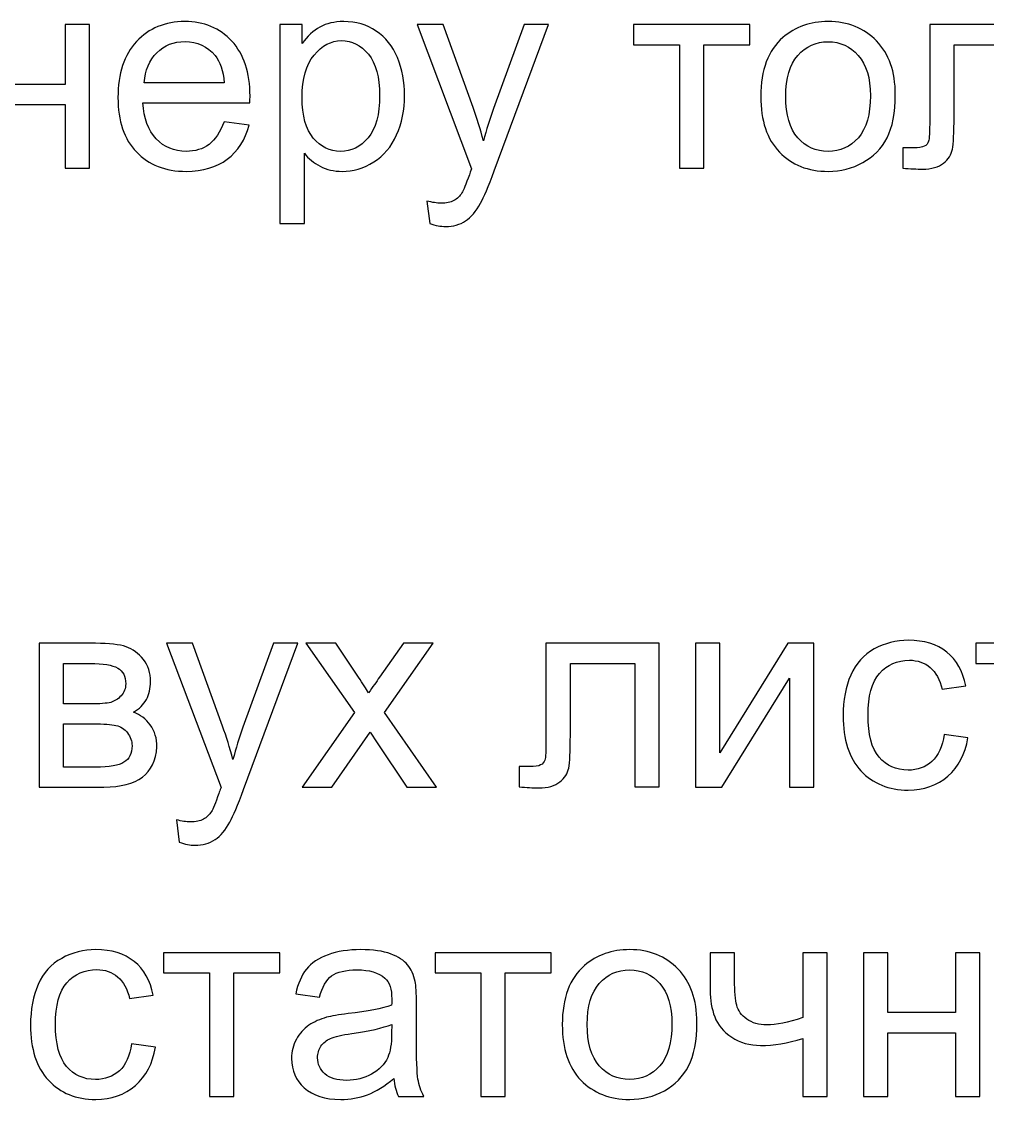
# Model space of a CAD drawing. Header units: centimetres. Extents: x 259 to 610, y 357 to 1252.
# Drawn here: x 334.34 to 346.65, y 1017.45 to 1031.18 of the extents above; entities that cross this region are included whole.
import ezdxf

# ---------------------------------------------------------------- set-up
doc = ezdxf.new("R2010")
doc.units = ezdxf.units.CM
doc.header["$MEASUREMENT"] = 0
doc.layers.add('layer 1', color=7, linetype='Continuous')

msp = doc.modelspace()

# ---------------------------------------------------------------- linework, layer by layer
at = {"layer": 'layer 1', "color": 250}
for points, knots in [([(333.7225, 1031.14206), (333.7225, 1031.14206), (334.03295, 1031.14206), (334.03295, 1031.14206), (334.03295, 1031.14206), (334.03295, 1031.14206), (334.03295, 1030.38006), (334.03295, 1030.38006), (334.03295, 1030.38006), (334.03295, 1030.38006), (334.89372, 1030.38006), (334.89372, 1030.38006), (334.89372, 1030.38006), (334.89372, 1030.38006), (334.89372, 1031.14206), (334.89372, 1031.14206), (334.89372, 1031.14206), (334.89372, 1031.14206), (335.20417, 1031.14206), (335.20417, 1031.14206), (335.20417, 1031.14206), (335.20417, 1031.14206), (335.20417, 1029.31115), (335.20417, 1029.31115), (335.20417, 1029.31115), (335.20417, 1029.31115), (334.89372, 1029.31115), (334.89372, 1029.31115), (334.89372, 1029.31115), (334.89372, 1029.31115), (334.89372, 1030.12254), (334.89372, 1030.12254), (334.89372, 1030.12254), (334.89372, 1030.12254), (334.03295, 1030.12254), (334.03295, 1030.12254), (334.03295, 1030.12254), (334.03295, 1030.12254), (334.03295, 1029.31115), (334.03295, 1029.31115), (334.03295, 1029.31115), (334.03295, 1029.31115), (333.7225, 1029.31115), (333.7225, 1029.31115), (333.7225, 1029.31115), (333.7225, 1029.31115), (333.7225, 1031.14206), (333.7225, 1031.14206)], [0, 0, 0, 0, 0.07692308, 0.07692308, 0.07692308, 0.07692308, 0.15384615, 0.15384615, 0.15384615, 0.15384615, 0.23076923, 0.23076923, 0.23076923, 0.23076923, 0.30769231, 0.30769231, 0.30769231, 0.30769231, 0.38461538, 0.38461538, 0.38461538, 0.38461538, 0.46153846, 0.46153846, 0.46153846, 0.46153846, 0.53846154, 0.53846154, 0.53846154, 0.53846154, 0.61538462, 0.61538462, 0.61538462, 0.61538462, 0.69230769, 0.69230769, 0.69230769, 0.69230769, 0.76923077, 0.76923077, 0.76923077, 0.76923077, 0.84615385, 0.84615385, 0.84615385, 0.84615385, 1, 1, 1, 1]), ([(336.91925, 1029.90382), (336.91925, 1029.90382), (337.24028, 1029.86148), (337.24028, 1029.86148), (337.24028, 1029.86148), (337.1903, 1029.6751), (337.09682, 1029.52987), (336.96041, 1029.42698), (336.96041, 1029.42698), (336.824, 1029.32409), (336.64997, 1029.27234), (336.43771, 1029.27234), (336.43771, 1029.27234), (336.17078, 1029.27234), (335.95911, 1029.35466), (335.80271, 1029.51929), (335.80271, 1029.51929), (335.64632, 1029.68333), (335.56812, 1029.9144), (335.56812, 1030.21132), (335.56812, 1030.21132), (335.56812, 1030.51824), (335.6469, 1030.75695), (335.80507, 1030.92628), (335.80507, 1030.92628), (335.96323, 1031.0962), (336.16843, 1031.18087), (336.42066, 1031.18087), (336.42066, 1031.18087), (336.66467, 1031.18087), (336.86398, 1031.09797), (337.01862, 1030.93157), (337.01862, 1030.93157), (337.17325, 1030.76518), (337.25086, 1030.53117), (337.25086, 1030.22955), (337.25086, 1030.22955), (337.25086, 1030.21132), (337.25028, 1030.18369), (337.2491, 1030.14723), (337.2491, 1030.14723), (337.2491, 1030.14723), (335.88562, 1030.14723), (335.88562, 1030.14723), (335.88562, 1030.14723), (335.89738, 1029.94674), (335.95382, 1029.79269), (336.05613, 1029.68627), (336.05613, 1029.68627), (336.15784, 1029.57985), (336.28543, 1029.52634), (336.43771, 1029.52634), (336.43771, 1029.52634), (336.55119, 1029.52634), (336.6482, 1029.55633), (336.72817, 1029.6163), (336.72817, 1029.6163), (336.80872, 1029.67627), (336.87222, 1029.77211), (336.91925, 1029.90382)], [0, 0, 0, 0, 0.0625, 0.0625, 0.0625, 0.0625, 0.125, 0.125, 0.125, 0.125, 0.1875, 0.1875, 0.1875, 0.1875, 0.25, 0.25, 0.25, 0.25, 0.3125, 0.3125, 0.3125, 0.3125, 0.375, 0.375, 0.375, 0.375, 0.4375, 0.4375, 0.4375, 0.4375, 0.5, 0.5, 0.5, 0.5, 0.5625, 0.5625, 0.5625, 0.5625, 0.625, 0.625, 0.625, 0.625, 0.6875, 0.6875, 0.6875, 0.6875, 0.75, 0.75, 0.75, 0.75, 0.8125, 0.8125, 0.8125, 0.8125, 0.875, 0.875, 0.875, 0.875, 1, 1, 1, 1]), ([(337.63245, 1028.60912), (337.63245, 1028.60912), (337.63245, 1031.14206), (337.63245, 1031.14206), (337.63245, 1031.14206), (337.63245, 1031.14206), (337.91467, 1031.14206), (337.91467, 1031.14206), (337.91467, 1031.14206), (337.91467, 1031.14206), (337.91467, 1030.90159), (337.91467, 1030.90159), (337.91467, 1030.90159), (337.98111, 1030.99448), (338.05637, 1031.06445), (338.14045, 1031.1109), (338.14045, 1031.1109), (338.22394, 1031.15735), (338.32566, 1031.18087), (338.44502, 1031.18087), (338.44502, 1031.18087), (338.60141, 1031.18087), (338.739, 1031.14089), (338.85835, 1031.06034), (338.85835, 1031.06034), (338.97771, 1030.98037), (339.06767, 1030.8669), (339.12882, 1030.72108), (339.12882, 1030.72108), (339.18938, 1030.57468), (339.21995, 1030.41475), (339.21995, 1030.24013), (339.21995, 1030.24013), (339.21995, 1030.05375), (339.18644, 1029.88559), (339.11941, 1029.73566), (339.11941, 1029.73566), (339.05238, 1029.58632), (338.95478, 1029.47166), (338.8266, 1029.3917), (338.8266, 1029.3917), (338.69902, 1029.31233), (338.56437, 1029.27234), (338.42326, 1029.27234), (338.42326, 1029.27234), (338.31978, 1029.27234), (338.22688, 1029.2941), (338.14516, 1029.33761), (338.14516, 1029.33761), (338.06284, 1029.38112), (337.99581, 1029.4358), (337.9429, 1029.50224), (337.9429, 1029.50224), (337.9429, 1029.50224), (337.9429, 1028.60912), (337.9429, 1028.60912), (337.9429, 1028.60912), (337.9429, 1028.60912), (337.63245, 1028.60912), (337.63245, 1028.60912)], [0, 0, 0, 0, 0.0625, 0.0625, 0.0625, 0.0625, 0.125, 0.125, 0.125, 0.125, 0.1875, 0.1875, 0.1875, 0.1875, 0.25, 0.25, 0.25, 0.25, 0.3125, 0.3125, 0.3125, 0.3125, 0.375, 0.375, 0.375, 0.375, 0.4375, 0.4375, 0.4375, 0.4375, 0.5, 0.5, 0.5, 0.5, 0.5625, 0.5625, 0.5625, 0.5625, 0.625, 0.625, 0.625, 0.625, 0.6875, 0.6875, 0.6875, 0.6875, 0.75, 0.75, 0.75, 0.75, 0.8125, 0.8125, 0.8125, 0.8125, 0.875, 0.875, 0.875, 0.875, 1, 1, 1, 1]), ([(339.54098, 1028.60736), (339.54098, 1028.60736), (339.5057, 1028.89429), (339.5057, 1028.89429), (339.5057, 1028.89429), (339.57391, 1028.87606), (339.6327, 1028.86665), (339.68327, 1028.86665), (339.68327, 1028.86665), (339.75265, 1028.86665), (339.80792, 1028.87841), (339.84907, 1028.90134), (339.84907, 1028.90134), (339.89082, 1028.92427), (339.92492, 1028.95661), (339.95138, 1028.99777), (339.95138, 1028.99777), (339.97078, 1029.02893), (340.00253, 1029.10595), (340.04604, 1029.22942), (340.04604, 1029.22942), (340.05192, 1029.24647), (340.06074, 1029.27176), (340.07368, 1029.30527), (340.07368, 1029.30527), (340.07368, 1029.30527), (339.3787, 1031.14206), (339.3787, 1031.14206), (339.3787, 1031.14206), (339.3787, 1031.14206), (339.71031, 1031.14206), (339.71031, 1031.14206), (339.71031, 1031.14206), (339.71031, 1031.14206), (340.09249, 1030.08491), (340.09249, 1030.08491), (340.09249, 1030.08491), (340.14247, 1029.95144), (340.18656, 1029.81033), (340.22596, 1029.66216), (340.22596, 1029.66216), (340.26182, 1029.80151), (340.30416, 1029.93909), (340.35354, 1030.07432), (340.35354, 1030.07432), (340.35354, 1030.07432), (340.74395, 1031.14206), (340.74395, 1031.14206), (340.74395, 1031.14206), (340.74395, 1031.14206), (341.05381, 1031.14206), (341.05381, 1031.14206), (341.05381, 1031.14206), (341.05381, 1031.14206), (340.36178, 1029.2794), (340.36178, 1029.2794), (340.36178, 1029.2794), (340.28711, 1029.07891), (340.2289, 1028.94132), (340.18715, 1028.86548), (340.18715, 1028.86548), (340.13188, 1028.76376), (340.06838, 1028.68909), (339.99724, 1028.64146), (339.99724, 1028.64146), (339.92551, 1028.59384), (339.84025, 1028.57032), (339.74148, 1028.57032), (339.74148, 1028.57032), (339.6815, 1028.57032), (339.61448, 1028.58267), (339.54098, 1028.60736)], [0, 0, 0, 0, 0.05263158, 0.05263158, 0.05263158, 0.05263158, 0.10526316, 0.10526316, 0.10526316, 0.10526316, 0.15789474, 0.15789474, 0.15789474, 0.15789474, 0.21052632, 0.21052632, 0.21052632, 0.21052632, 0.26315789, 0.26315789, 0.26315789, 0.26315789, 0.31578947, 0.31578947, 0.31578947, 0.31578947, 0.36842105, 0.36842105, 0.36842105, 0.36842105, 0.42105263, 0.42105263, 0.42105263, 0.42105263, 0.47368421, 0.47368421, 0.47368421, 0.47368421, 0.52631579, 0.52631579, 0.52631579, 0.52631579, 0.57894737, 0.57894737, 0.57894737, 0.57894737, 0.63157895, 0.63157895, 0.63157895, 0.63157895, 0.68421053, 0.68421053, 0.68421053, 0.68421053, 0.73684211, 0.73684211, 0.73684211, 0.73684211, 0.78947368, 0.78947368, 0.78947368, 0.78947368, 0.84210526, 0.84210526, 0.84210526, 0.84210526, 0.89473684, 0.89473684, 0.89473684, 0.89473684, 1, 1, 1, 1]), ([(342.13683, 1031.14206), (342.13683, 1031.14206), (343.61849, 1031.14206), (343.61849, 1031.14206), (343.61849, 1031.14206), (343.61849, 1031.14206), (343.61849, 1030.88454), (343.61849, 1030.88454), (343.61849, 1030.88454), (343.61849, 1030.88454), (343.03288, 1030.88454), (343.03288, 1030.88454), (343.03288, 1030.88454), (343.03288, 1030.88454), (343.03288, 1029.31115), (343.03288, 1029.31115), (343.03288, 1029.31115), (343.03288, 1029.31115), (342.72244, 1029.31115), (342.72244, 1029.31115), (342.72244, 1029.31115), (342.72244, 1029.31115), (342.72244, 1030.88454), (342.72244, 1030.88454), (342.72244, 1030.88454), (342.72244, 1030.88454), (342.13683, 1030.88454), (342.13683, 1030.88454), (342.13683, 1030.88454), (342.13683, 1030.88454), (342.13683, 1031.14206), (342.13683, 1031.14206)], [0, 0, 0, 0, 0.11111111, 0.11111111, 0.11111111, 0.11111111, 0.22222222, 0.22222222, 0.22222222, 0.22222222, 0.33333333, 0.33333333, 0.33333333, 0.33333333, 0.44444444, 0.44444444, 0.44444444, 0.44444444, 0.55555556, 0.55555556, 0.55555556, 0.55555556, 0.66666667, 0.66666667, 0.66666667, 0.66666667, 0.77777778, 0.77777778, 0.77777778, 0.77777778, 1, 1, 1, 1]), ([(343.75902, 1030.22661), (343.75902, 1030.56468), (343.85309, 1030.81516), (344.04183, 1030.97802), (344.04183, 1030.97802), (344.19881, 1031.11325), (344.39108, 1031.18087), (344.61744, 1031.18087), (344.61744, 1031.18087), (344.8685, 1031.18087), (345.07429, 1031.09855), (345.23421, 1030.93392), (345.23421, 1030.93392), (345.39355, 1030.76988), (345.47351, 1030.54234), (345.47351, 1030.25248), (345.47351, 1030.25248), (345.47351, 1030.01729), (345.43823, 1029.83267), (345.36768, 1029.69803), (345.36768, 1029.69803), (345.29712, 1029.56339), (345.19423, 1029.45873), (345.059, 1029.38406), (345.059, 1029.38406), (344.92436, 1029.30939), (344.77678, 1029.27234), (344.61744, 1029.27234), (344.61744, 1029.27234), (344.36109, 1029.27234), (344.15413, 1029.35407), (343.99596, 1029.51811), (343.99596, 1029.51811), (343.8378, 1029.68215), (343.75902, 1029.91851), (343.75902, 1030.22661)], [0, 0, 0, 0, 0.1, 0.1, 0.1, 0.1, 0.2, 0.2, 0.2, 0.2, 0.3, 0.3, 0.3, 0.3, 0.4, 0.4, 0.4, 0.4, 0.5, 0.5, 0.5, 0.5, 0.6, 0.6, 0.6, 0.6, 0.7, 0.7, 0.7, 0.7, 0.8, 0.8, 0.8, 0.8, 1, 1, 1, 1]), ([(345.91155, 1031.14206), (345.91155, 1031.14206), (347.3544, 1031.14206), (347.3544, 1031.14206), (347.3544, 1031.14206), (347.3544, 1031.14206), (347.3544, 1029.31291), (347.3544, 1029.31291), (347.3544, 1029.31291), (347.3544, 1029.31291), (347.04396, 1029.31291), (347.04396, 1029.31291), (347.04396, 1029.31291), (347.04396, 1029.31291), (347.04396, 1030.88454), (347.04396, 1030.88454), (347.04396, 1030.88454), (347.04396, 1030.88454), (346.22199, 1030.88454), (346.22199, 1030.88454), (346.22199, 1030.88454), (346.22199, 1030.88454), (346.22199, 1029.97378), (346.22199, 1029.97378), (346.22199, 1029.97378), (346.22199, 1029.76153), (346.21494, 1029.62159), (346.20141, 1029.55339), (346.20141, 1029.55339), (346.1873, 1029.48577), (346.14967, 1029.42698), (346.08794, 1029.37641), (346.08794, 1029.37641), (346.02561, 1029.32585), (345.93624, 1029.30057), (345.81924, 1029.30057), (345.81924, 1029.30057), (345.74692, 1029.30057), (345.66343, 1029.30527), (345.56935, 1029.31409), (345.56935, 1029.31409), (345.56935, 1029.31409), (345.56935, 1029.5722), (345.56935, 1029.5722), (345.56935, 1029.5722), (345.56935, 1029.5722), (345.70517, 1029.5722), (345.70517, 1029.5722), (345.70517, 1029.5722), (345.76926, 1029.5722), (345.81512, 1029.57867), (345.84276, 1029.5922), (345.84276, 1029.5922), (345.87039, 1029.60513), (345.88862, 1029.6263), (345.89802, 1029.65511), (345.89802, 1029.65511), (345.90684, 1029.68392), (345.91155, 1029.7774), (345.91155, 1029.93557), (345.91155, 1029.93557), (345.91155, 1029.93557), (345.91155, 1031.14206), (345.91155, 1031.14206)], [0, 0, 0, 0, 0.05882353, 0.05882353, 0.05882353, 0.05882353, 0.11764706, 0.11764706, 0.11764706, 0.11764706, 0.17647059, 0.17647059, 0.17647059, 0.17647059, 0.23529412, 0.23529412, 0.23529412, 0.23529412, 0.29411765, 0.29411765, 0.29411765, 0.29411765, 0.35294118, 0.35294118, 0.35294118, 0.35294118, 0.41176471, 0.41176471, 0.41176471, 0.41176471, 0.47058824, 0.47058824, 0.47058824, 0.47058824, 0.52941176, 0.52941176, 0.52941176, 0.52941176, 0.58823529, 0.58823529, 0.58823529, 0.58823529, 0.64705882, 0.64705882, 0.64705882, 0.64705882, 0.70588235, 0.70588235, 0.70588235, 0.70588235, 0.76470588, 0.76470588, 0.76470588, 0.76470588, 0.82352941, 0.82352941, 0.82352941, 0.82352941, 0.88235294, 0.88235294, 0.88235294, 0.88235294, 1, 1, 1, 1]), ([(335.90326, 1030.40123), (335.90326, 1030.40123), (336.92278, 1030.40123), (336.92278, 1030.40123), (336.92278, 1030.40123), (336.90926, 1030.55528), (336.86986, 1030.67052), (336.80578, 1030.74754), (336.80578, 1030.74754), (336.70759, 1030.8669), (336.57941, 1030.92687), (336.42243, 1030.92687), (336.42243, 1030.92687), (336.28014, 1030.92687), (336.16078, 1030.87924), (336.06377, 1030.78399), (336.06377, 1030.78399), (335.96734, 1030.68874), (335.91384, 1030.56116), (335.90326, 1030.40123)], [0, 0, 0, 0, 0.16666667, 0.16666667, 0.16666667, 0.16666667, 0.33333333, 0.33333333, 0.33333333, 0.33333333, 0.5, 0.5, 0.5, 0.5, 0.66666667, 0.66666667, 0.66666667, 0.66666667, 1, 1, 1, 1]), ([(337.91467, 1030.21544), (337.91467, 1029.98084), (337.9623, 1029.80739), (338.05696, 1029.69509), (338.05696, 1029.69509), (338.15221, 1029.58279), (338.26745, 1029.52634), (338.40268, 1029.52634), (338.40268, 1029.52634), (338.54027, 1029.52634), (338.65786, 1029.58455), (338.75546, 1029.70097), (338.75546, 1029.70097), (338.85365, 1029.81738), (338.90245, 1029.9973), (338.90245, 1030.24131), (338.90245, 1030.24131), (338.90245, 1030.47414), (338.85483, 1030.64817), (338.75899, 1030.764), (338.75899, 1030.764), (338.66315, 1030.87983), (338.54909, 1030.93745), (338.41621, 1030.93745), (338.41621, 1030.93745), (338.2845, 1030.93745), (338.16809, 1030.87572), (338.06696, 1030.75283), (338.06696, 1030.75283), (337.96524, 1030.62936), (337.91467, 1030.45062), (337.91467, 1030.21544)], [0, 0, 0, 0, 0.11111111, 0.11111111, 0.11111111, 0.11111111, 0.22222222, 0.22222222, 0.22222222, 0.22222222, 0.33333333, 0.33333333, 0.33333333, 0.33333333, 0.44444444, 0.44444444, 0.44444444, 0.44444444, 0.55555556, 0.55555556, 0.55555556, 0.55555556, 0.66666667, 0.66666667, 0.66666667, 0.66666667, 0.77777778, 0.77777778, 0.77777778, 0.77777778, 1, 1, 1, 1]), ([(344.07652, 1030.22602), (344.07652, 1029.99201), (344.12767, 1029.8168), (344.22997, 1029.70097), (344.22997, 1029.70097), (344.33287, 1029.58455), (344.46163, 1029.52634), (344.61744, 1029.52634), (344.61744, 1029.52634), (344.77149, 1029.52634), (344.89966, 1029.58455), (345.00256, 1029.70156), (345.00256, 1029.70156), (345.10486, 1029.81856), (345.15601, 1029.99671), (345.15601, 1030.23601), (345.15601, 1030.23601), (345.15601, 1030.46179), (345.10427, 1030.63289), (345.00138, 1030.74872), (345.00138, 1030.74872), (344.89849, 1030.86513), (344.77031, 1030.92334), (344.61744, 1030.92334), (344.61744, 1030.92334), (344.46163, 1030.92334), (344.33287, 1030.86572), (344.22997, 1030.74989), (344.22997, 1030.74989), (344.12767, 1030.63406), (344.07652, 1030.45944), (344.07652, 1030.22602)], [0, 0, 0, 0, 0.11111111, 0.11111111, 0.11111111, 0.11111111, 0.22222222, 0.22222222, 0.22222222, 0.22222222, 0.33333333, 0.33333333, 0.33333333, 0.33333333, 0.44444444, 0.44444444, 0.44444444, 0.44444444, 0.55555556, 0.55555556, 0.55555556, 0.55555556, 0.66666667, 0.66666667, 0.66666667, 0.66666667, 0.77777778, 0.77777778, 0.77777778, 0.77777778, 1, 1, 1, 1]), ([(346.09555, 1022.09921), (346.09555, 1022.09921), (346.39894, 1022.05687), (346.39894, 1022.05687), (346.39894, 1022.05687), (346.36542, 1021.84815), (346.28075, 1021.68528), (346.14376, 1021.5671), (346.14376, 1021.5671), (346.00676, 1021.44892), (345.83802, 1021.39012), (345.6387, 1021.39012), (345.6387, 1021.39012), (345.38882, 1021.39012), (345.18773, 1021.47185), (345.03604, 1021.6353), (345.03604, 1021.6353), (344.88376, 1021.79876), (344.80791, 1022.03277), (344.80791, 1022.33733), (344.80791, 1022.33733), (344.80791, 1022.53489), (344.84084, 1022.70716), (344.9061, 1022.85532), (344.9061, 1022.85532), (344.97136, 1023.0029), (345.07073, 1023.11403), (345.20478, 1023.18752), (345.20478, 1023.18752), (345.33825, 1023.26161), (345.48348, 1023.29865), (345.64105, 1023.29865), (345.64105, 1023.29865), (345.8392, 1023.29865), (346.00206, 1023.24867), (346.12788, 1023.14813), (346.12788, 1023.14813), (346.2543, 1023.04759), (346.33544, 1022.90471), (346.37071, 1022.72009), (346.37071, 1022.72009), (346.37071, 1022.72009), (346.07085, 1022.67423), (346.07085, 1022.67423), (346.07085, 1022.67423), (346.04204, 1022.79712), (345.99148, 1022.88943), (345.91798, 1022.95175), (345.91798, 1022.95175), (345.84508, 1023.01349), (345.75688, 1023.04465), (345.6534, 1023.04465), (345.6534, 1023.04465), (345.497, 1023.04465), (345.37, 1022.98879), (345.27181, 1022.87708), (345.27181, 1022.87708), (345.17421, 1022.76478), (345.12541, 1022.58839), (345.12541, 1022.34615), (345.12541, 1022.34615), (345.12541, 1022.10038), (345.17245, 1021.92223), (345.26652, 1021.81111), (345.26652, 1021.81111), (345.36118, 1021.69998), (345.48407, 1021.64412), (345.63517, 1021.64412), (345.63517, 1021.64412), (345.75747, 1021.64412), (345.85919, 1021.68117), (345.94032, 1021.75584), (345.94032, 1021.75584), (346.02205, 1021.82992), (346.07379, 1021.94457), (346.09555, 1022.09921)], [0, 0, 0, 0, 0.05, 0.05, 0.05, 0.05, 0.1, 0.1, 0.1, 0.1, 0.15, 0.15, 0.15, 0.15, 0.2, 0.2, 0.2, 0.2, 0.25, 0.25, 0.25, 0.25, 0.3, 0.3, 0.3, 0.3, 0.35, 0.35, 0.35, 0.35, 0.4, 0.4, 0.4, 0.4, 0.45, 0.45, 0.45, 0.45, 0.5, 0.5, 0.5, 0.5, 0.55, 0.55, 0.55, 0.55, 0.6, 0.6, 0.6, 0.6, 0.65, 0.65, 0.65, 0.65, 0.7, 0.7, 0.7, 0.7, 0.75, 0.75, 0.75, 0.75, 0.8, 0.8, 0.8, 0.8, 0.85, 0.85, 0.85, 0.85, 0.9, 0.9, 0.9, 0.9, 1, 1, 1, 1]), ([(334.56563, 1023.25984), (334.56563, 1023.25984), (335.28001, 1023.25984), (335.28001, 1023.25984), (335.28001, 1023.25984), (335.45522, 1023.25984), (335.58575, 1023.24514), (335.67159, 1023.21575), (335.67159, 1023.21575), (335.75684, 1023.18635), (335.83034, 1023.13284), (335.89149, 1023.05464), (335.89149, 1023.05464), (335.95322, 1022.97586), (335.9838, 1022.88237), (335.9838, 1022.77301), (335.9838, 1022.77301), (335.9838, 1022.6854), (335.96557, 1022.60897), (335.9297, 1022.54429), (335.9297, 1022.54429), (335.89325, 1022.47903), (335.83916, 1022.42435), (335.76625, 1022.38084), (335.76625, 1022.38084), (335.85209, 1022.35203), (335.92324, 1022.29853), (335.98027, 1022.21974), (335.98027, 1022.21974), (336.03671, 1022.14154), (336.06494, 1022.04805), (336.06494, 1021.94046), (336.06494, 1021.94046), (336.05376, 1021.76701), (335.99144, 1021.63824), (335.87914, 1021.55475), (335.87914, 1021.55475), (335.76684, 1021.47068), (335.60339, 1021.42893), (335.38937, 1021.42893), (335.38937, 1021.42893), (335.38937, 1021.42893), (334.56563, 1021.42893), (334.56563, 1021.42893), (334.56563, 1021.42893), (334.56563, 1021.42893), (334.56563, 1023.25984), (334.56563, 1023.25984)], [0, 0, 0, 0, 0.07692308, 0.07692308, 0.07692308, 0.07692308, 0.15384615, 0.15384615, 0.15384615, 0.15384615, 0.23076923, 0.23076923, 0.23076923, 0.23076923, 0.30769231, 0.30769231, 0.30769231, 0.30769231, 0.38461538, 0.38461538, 0.38461538, 0.38461538, 0.46153846, 0.46153846, 0.46153846, 0.46153846, 0.53846154, 0.53846154, 0.53846154, 0.53846154, 0.61538462, 0.61538462, 0.61538462, 0.61538462, 0.69230769, 0.69230769, 0.69230769, 0.69230769, 0.76923077, 0.76923077, 0.76923077, 0.76923077, 0.84615385, 0.84615385, 0.84615385, 0.84615385, 1, 1, 1, 1]), ([(336.34833, 1020.72514), (336.34833, 1020.72514), (336.31305, 1021.01207), (336.31305, 1021.01207), (336.31305, 1021.01207), (336.38126, 1020.99384), (336.44005, 1020.98443), (336.49062, 1020.98443), (336.49062, 1020.98443), (336.56, 1020.98443), (336.61527, 1020.99619), (336.65642, 1021.01912), (336.65642, 1021.01912), (336.69817, 1021.04205), (336.73227, 1021.07439), (336.75873, 1021.11555), (336.75873, 1021.11555), (336.77813, 1021.14671), (336.80988, 1021.22373), (336.85339, 1021.3472), (336.85339, 1021.3472), (336.85927, 1021.36425), (336.86809, 1021.38954), (336.88103, 1021.42305), (336.88103, 1021.42305), (336.88103, 1021.42305), (336.18605, 1023.25984), (336.18605, 1023.25984), (336.18605, 1023.25984), (336.18605, 1023.25984), (336.51766, 1023.25984), (336.51766, 1023.25984), (336.51766, 1023.25984), (336.51766, 1023.25984), (336.89984, 1022.20269), (336.89984, 1022.20269), (336.89984, 1022.20269), (336.94982, 1022.06922), (336.99391, 1021.92811), (337.03331, 1021.77994), (337.03331, 1021.77994), (337.06917, 1021.91929), (337.11151, 1022.05687), (337.16089, 1022.1921), (337.16089, 1022.1921), (337.16089, 1022.1921), (337.5513, 1023.25984), (337.5513, 1023.25984), (337.5513, 1023.25984), (337.5513, 1023.25984), (337.86116, 1023.25984), (337.86116, 1023.25984), (337.86116, 1023.25984), (337.86116, 1023.25984), (337.16913, 1021.39718), (337.16913, 1021.39718), (337.16913, 1021.39718), (337.09446, 1021.19669), (337.03625, 1021.0591), (336.9945, 1020.98326), (336.9945, 1020.98326), (336.93923, 1020.88154), (336.87573, 1020.80687), (336.80459, 1020.75924), (336.80459, 1020.75924), (336.73286, 1020.71162), (336.6476, 1020.6881), (336.54883, 1020.6881), (336.54883, 1020.6881), (336.48885, 1020.6881), (336.42183, 1020.70045), (336.34833, 1020.72514)], [0, 0, 0, 0, 0.05263158, 0.05263158, 0.05263158, 0.05263158, 0.10526316, 0.10526316, 0.10526316, 0.10526316, 0.15789474, 0.15789474, 0.15789474, 0.15789474, 0.21052632, 0.21052632, 0.21052632, 0.21052632, 0.26315789, 0.26315789, 0.26315789, 0.26315789, 0.31578947, 0.31578947, 0.31578947, 0.31578947, 0.36842105, 0.36842105, 0.36842105, 0.36842105, 0.42105263, 0.42105263, 0.42105263, 0.42105263, 0.47368421, 0.47368421, 0.47368421, 0.47368421, 0.52631579, 0.52631579, 0.52631579, 0.52631579, 0.57894737, 0.57894737, 0.57894737, 0.57894737, 0.63157895, 0.63157895, 0.63157895, 0.63157895, 0.68421053, 0.68421053, 0.68421053, 0.68421053, 0.73684211, 0.73684211, 0.73684211, 0.73684211, 0.78947368, 0.78947368, 0.78947368, 0.78947368, 0.84210526, 0.84210526, 0.84210526, 0.84210526, 0.89473684, 0.89473684, 0.89473684, 0.89473684, 1, 1, 1, 1]), ([(337.91466, 1021.42893), (337.91466, 1021.42893), (338.58317, 1022.37731), (338.58317, 1022.37731), (338.58317, 1022.37731), (338.58317, 1022.37731), (337.96405, 1023.25984), (337.96405, 1023.25984), (337.96405, 1023.25984), (337.96405, 1023.25984), (338.34563, 1023.25984), (338.34563, 1023.25984), (338.34563, 1023.25984), (338.34563, 1023.25984), (338.63491, 1022.82769), (338.63491, 1022.82769), (338.63491, 1022.82769), (338.68841, 1022.74655), (338.73075, 1022.6807), (338.76073, 1022.62896), (338.76073, 1022.62896), (338.81306, 1022.70245), (338.85951, 1022.76889), (338.90126, 1022.82828), (338.90126, 1022.82828), (338.90126, 1022.82828), (339.20582, 1023.25984), (339.20582, 1023.25984), (339.20582, 1023.25984), (339.20582, 1023.25984), (339.58506, 1023.25984), (339.58506, 1023.25984), (339.58506, 1023.25984), (339.58506, 1023.25984), (338.9624, 1022.37731), (338.9624, 1022.37731), (338.9624, 1022.37731), (338.9624, 1022.37731), (339.62563, 1021.42893), (339.62563, 1021.42893), (339.62563, 1021.42893), (339.62563, 1021.42893), (339.24815, 1021.42893), (339.24815, 1021.42893), (339.24815, 1021.42893), (339.24815, 1021.42893), (338.86951, 1021.99337), (338.86951, 1021.99337), (338.86951, 1021.99337), (338.86951, 1021.99337), (338.78308, 1022.12919), (338.78308, 1022.12919), (338.78308, 1022.12919), (338.78308, 1022.12919), (338.29389, 1021.42893), (338.29389, 1021.42893), (338.29389, 1021.42893), (338.29389, 1021.42893), (337.91466, 1021.42893), (337.91466, 1021.42893)], [0, 0, 0, 0, 0.0625, 0.0625, 0.0625, 0.0625, 0.125, 0.125, 0.125, 0.125, 0.1875, 0.1875, 0.1875, 0.1875, 0.25, 0.25, 0.25, 0.25, 0.3125, 0.3125, 0.3125, 0.3125, 0.375, 0.375, 0.375, 0.375, 0.4375, 0.4375, 0.4375, 0.4375, 0.5, 0.5, 0.5, 0.5, 0.5625, 0.5625, 0.5625, 0.5625, 0.625, 0.625, 0.625, 0.625, 0.6875, 0.6875, 0.6875, 0.6875, 0.75, 0.75, 0.75, 0.75, 0.8125, 0.8125, 0.8125, 0.8125, 0.875, 0.875, 0.875, 0.875, 1, 1, 1, 1]), ([(341.02203, 1023.25984), (341.02203, 1023.25984), (342.46488, 1023.25984), (342.46488, 1023.25984), (342.46488, 1023.25984), (342.46488, 1023.25984), (342.46488, 1021.43069), (342.46488, 1021.43069), (342.46488, 1021.43069), (342.46488, 1021.43069), (342.15444, 1021.43069), (342.15444, 1021.43069), (342.15444, 1021.43069), (342.15444, 1021.43069), (342.15444, 1023.00232), (342.15444, 1023.00232), (342.15444, 1023.00232), (342.15444, 1023.00232), (341.33247, 1023.00232), (341.33247, 1023.00232), (341.33247, 1023.00232), (341.33247, 1023.00232), (341.33247, 1022.09156), (341.33247, 1022.09156), (341.33247, 1022.09156), (341.33247, 1021.87931), (341.32542, 1021.73937), (341.31189, 1021.67117), (341.31189, 1021.67117), (341.29778, 1021.60355), (341.26015, 1021.54476), (341.19842, 1021.49419), (341.19842, 1021.49419), (341.13609, 1021.44363), (341.04672, 1021.41835), (340.92972, 1021.41835), (340.92972, 1021.41835), (340.8574, 1021.41835), (340.77391, 1021.42305), (340.67983, 1021.43187), (340.67983, 1021.43187), (340.67983, 1021.43187), (340.67983, 1021.68998), (340.67983, 1021.68998), (340.67983, 1021.68998), (340.67983, 1021.68998), (340.81565, 1021.68998), (340.81565, 1021.68998), (340.81565, 1021.68998), (340.87974, 1021.68998), (340.9256, 1021.69645), (340.95324, 1021.70998), (340.95324, 1021.70998), (340.98087, 1021.72291), (340.9991, 1021.74408), (341.0085, 1021.77289), (341.0085, 1021.77289), (341.01732, 1021.8017), (341.02203, 1021.89518), (341.02203, 1022.05335), (341.02203, 1022.05335), (341.02203, 1022.05335), (341.02203, 1023.25984), (341.02203, 1023.25984)], [0, 0, 0, 0, 0.05882353, 0.05882353, 0.05882353, 0.05882353, 0.11764706, 0.11764706, 0.11764706, 0.11764706, 0.17647059, 0.17647059, 0.17647059, 0.17647059, 0.23529412, 0.23529412, 0.23529412, 0.23529412, 0.29411765, 0.29411765, 0.29411765, 0.29411765, 0.35294118, 0.35294118, 0.35294118, 0.35294118, 0.41176471, 0.41176471, 0.41176471, 0.41176471, 0.47058824, 0.47058824, 0.47058824, 0.47058824, 0.52941176, 0.52941176, 0.52941176, 0.52941176, 0.58823529, 0.58823529, 0.58823529, 0.58823529, 0.64705882, 0.64705882, 0.64705882, 0.64705882, 0.70588235, 0.70588235, 0.70588235, 0.70588235, 0.76470588, 0.76470588, 0.76470588, 0.76470588, 0.82352941, 0.82352941, 0.82352941, 0.82352941, 0.88235294, 0.88235294, 0.88235294, 0.88235294, 1, 1, 1, 1]), ([(342.92878, 1023.25984), (342.92878, 1023.25984), (343.23923, 1023.25984), (343.23923, 1023.25984), (343.23923, 1023.25984), (343.23923, 1023.25984), (343.23923, 1021.86343), (343.23923, 1021.86343), (343.23923, 1021.86343), (343.23923, 1021.86343), (344.10177, 1023.25984), (344.10177, 1023.25984), (344.10177, 1023.25984), (344.10177, 1023.25984), (344.43514, 1023.25984), (344.43514, 1023.25984), (344.43514, 1023.25984), (344.43514, 1023.25984), (344.43514, 1021.42893), (344.43514, 1021.42893), (344.43514, 1021.42893), (344.43514, 1021.42893), (344.1247, 1021.42893), (344.1247, 1021.42893), (344.1247, 1021.42893), (344.1247, 1021.42893), (344.1247, 1022.81652), (344.1247, 1022.81652), (344.1247, 1022.81652), (344.1247, 1022.81652), (343.26333, 1021.42893), (343.26333, 1021.42893), (343.26333, 1021.42893), (343.26333, 1021.42893), (342.92878, 1021.42893), (342.92878, 1021.42893), (342.92878, 1021.42893), (342.92878, 1021.42893), (342.92878, 1023.25984), (342.92878, 1023.25984)], [0, 0, 0, 0, 0.09090909, 0.09090909, 0.09090909, 0.09090909, 0.18181818, 0.18181818, 0.18181818, 0.18181818, 0.27272727, 0.27272727, 0.27272727, 0.27272727, 0.36363636, 0.36363636, 0.36363636, 0.36363636, 0.45454545, 0.45454545, 0.45454545, 0.45454545, 0.54545455, 0.54545455, 0.54545455, 0.54545455, 0.63636364, 0.63636364, 0.63636364, 0.63636364, 0.72727273, 0.72727273, 0.72727273, 0.72727273, 0.81818182, 0.81818182, 0.81818182, 0.81818182, 1, 1, 1, 1]), ([(346.50124, 1023.25984), (346.50124, 1023.25984), (347.9829, 1023.25984), (347.9829, 1023.25984), (347.9829, 1023.25984), (347.9829, 1023.25984), (347.9829, 1023.00232), (347.9829, 1023.00232), (347.9829, 1023.00232), (347.9829, 1023.00232), (347.39729, 1023.00232), (347.39729, 1023.00232), (347.39729, 1023.00232), (347.39729, 1023.00232), (347.39729, 1021.42893), (347.39729, 1021.42893), (347.39729, 1021.42893), (347.39729, 1021.42893), (347.08685, 1021.42893), (347.08685, 1021.42893), (347.08685, 1021.42893), (347.08685, 1021.42893), (347.08685, 1023.00232), (347.08685, 1023.00232), (347.08685, 1023.00232), (347.08685, 1023.00232), (346.50124, 1023.00232), (346.50124, 1023.00232), (346.50124, 1023.00232), (346.50124, 1023.00232), (346.50124, 1023.25984), (346.50124, 1023.25984)], [0, 0, 0, 0, 0.11111111, 0.11111111, 0.11111111, 0.11111111, 0.22222222, 0.22222222, 0.22222222, 0.22222222, 0.33333333, 0.33333333, 0.33333333, 0.33333333, 0.44444444, 0.44444444, 0.44444444, 0.44444444, 0.55555556, 0.55555556, 0.55555556, 0.55555556, 0.66666667, 0.66666667, 0.66666667, 0.66666667, 0.77777778, 0.77777778, 0.77777778, 0.77777778, 1, 1, 1, 1]), ([(334.87608, 1022.48726), (334.87608, 1022.48726), (335.20534, 1022.48726), (335.20534, 1022.48726), (335.20534, 1022.48726), (335.33645, 1022.48726), (335.427, 1022.49432), (335.4758, 1022.50784), (335.4758, 1022.50784), (335.52519, 1022.52195), (335.56928, 1022.54958), (335.60809, 1022.59192), (335.60809, 1022.59192), (335.64689, 1022.63366), (335.6663, 1022.68423), (335.6663, 1022.74302), (335.6663, 1022.74302), (335.6663, 1022.84004), (335.6322, 1022.90707), (335.56458, 1022.94528), (335.56458, 1022.94528), (335.49638, 1022.9835), (335.37996, 1023.00232), (335.21533, 1023.00232), (335.21533, 1023.00232), (335.21533, 1023.00232), (334.87608, 1023.00232), (334.87608, 1023.00232), (334.87608, 1023.00232), (334.87608, 1023.00232), (334.87608, 1022.48726), (334.87608, 1022.48726)], [0, 0, 0, 0, 0.11111111, 0.11111111, 0.11111111, 0.11111111, 0.22222222, 0.22222222, 0.22222222, 0.22222222, 0.33333333, 0.33333333, 0.33333333, 0.33333333, 0.44444444, 0.44444444, 0.44444444, 0.44444444, 0.55555556, 0.55555556, 0.55555556, 0.55555556, 0.66666667, 0.66666667, 0.66666667, 0.66666667, 0.77777778, 0.77777778, 0.77777778, 0.77777778, 1, 1, 1, 1]), ([(334.87608, 1021.68293), (334.87608, 1021.68293), (335.28353, 1021.68293), (335.28353, 1021.68293), (335.28353, 1021.68293), (335.45875, 1021.68293), (335.57928, 1021.70351), (335.64454, 1021.74408), (335.64454, 1021.74408), (335.70981, 1021.78523), (335.74391, 1021.8552), (335.74744, 1021.95574), (335.74744, 1021.95574), (335.74744, 1022.01395), (335.72862, 1022.06863), (335.69099, 1022.11861), (335.69099, 1022.11861), (335.65277, 1022.16859), (335.60339, 1022.20034), (335.54283, 1022.21327), (335.54283, 1022.21327), (335.48227, 1022.22679), (335.38466, 1022.23326), (335.25061, 1022.23326), (335.25061, 1022.23326), (335.25061, 1022.23326), (334.87608, 1022.23326), (334.87608, 1022.23326), (334.87608, 1022.23326), (334.87608, 1022.23326), (334.87608, 1021.68293), (334.87608, 1021.68293)], [0, 0, 0, 0, 0.11111111, 0.11111111, 0.11111111, 0.11111111, 0.22222222, 0.22222222, 0.22222222, 0.22222222, 0.33333333, 0.33333333, 0.33333333, 0.33333333, 0.44444444, 0.44444444, 0.44444444, 0.44444444, 0.55555556, 0.55555556, 0.55555556, 0.55555556, 0.66666667, 0.66666667, 0.66666667, 0.66666667, 0.77777778, 0.77777778, 0.77777778, 0.77777778, 1, 1, 1, 1]), ([(335.74154, 1018.1581), (335.74154, 1018.1581), (336.04493, 1018.11576), (336.04493, 1018.11576), (336.04493, 1018.11576), (336.01141, 1017.90704), (335.92674, 1017.74417), (335.78975, 1017.62599), (335.78975, 1017.62599), (335.65275, 1017.50781), (335.48401, 1017.44901), (335.28469, 1017.44901), (335.28469, 1017.44901), (335.03481, 1017.44901), (334.83372, 1017.53074), (334.68203, 1017.69419), (334.68203, 1017.69419), (334.52975, 1017.85765), (334.4539, 1018.09166), (334.4539, 1018.39622), (334.4539, 1018.39622), (334.4539, 1018.59378), (334.48683, 1018.76605), (334.55209, 1018.91421), (334.55209, 1018.91421), (334.61735, 1019.06179), (334.71672, 1019.17292), (334.85077, 1019.24641), (334.85077, 1019.24641), (334.98424, 1019.3205), (335.12947, 1019.35754), (335.28704, 1019.35754), (335.28704, 1019.35754), (335.48519, 1019.35754), (335.64805, 1019.30756), (335.77387, 1019.20702), (335.77387, 1019.20702), (335.90029, 1019.10648), (335.98143, 1018.9636), (336.0167, 1018.77898), (336.0167, 1018.77898), (336.0167, 1018.77898), (335.71684, 1018.73312), (335.71684, 1018.73312), (335.71684, 1018.73312), (335.68803, 1018.85601), (335.63747, 1018.94832), (335.56397, 1019.01064), (335.56397, 1019.01064), (335.49107, 1019.07238), (335.40287, 1019.10354), (335.29939, 1019.10354), (335.29939, 1019.10354), (335.14299, 1019.10354), (335.01599, 1019.04768), (334.9178, 1018.93597), (334.9178, 1018.93597), (334.8202, 1018.82367), (334.7714, 1018.64728), (334.7714, 1018.40504), (334.7714, 1018.40504), (334.7714, 1018.15927), (334.81844, 1017.98112), (334.91251, 1017.87), (334.91251, 1017.87), (335.00717, 1017.75887), (335.13006, 1017.70301), (335.28116, 1017.70301), (335.28116, 1017.70301), (335.40346, 1017.70301), (335.50518, 1017.74006), (335.58631, 1017.81473), (335.58631, 1017.81473), (335.66804, 1017.88881), (335.71978, 1018.00346), (335.74154, 1018.1581)], [0, 0, 0, 0, 0.05, 0.05, 0.05, 0.05, 0.1, 0.1, 0.1, 0.1, 0.15, 0.15, 0.15, 0.15, 0.2, 0.2, 0.2, 0.2, 0.25, 0.25, 0.25, 0.25, 0.3, 0.3, 0.3, 0.3, 0.35, 0.35, 0.35, 0.35, 0.4, 0.4, 0.4, 0.4, 0.45, 0.45, 0.45, 0.45, 0.5, 0.5, 0.5, 0.5, 0.55, 0.55, 0.55, 0.55, 0.6, 0.6, 0.6, 0.6, 0.65, 0.65, 0.65, 0.65, 0.7, 0.7, 0.7, 0.7, 0.75, 0.75, 0.75, 0.75, 0.8, 0.8, 0.8, 0.8, 0.85, 0.85, 0.85, 0.85, 0.9, 0.9, 0.9, 0.9, 1, 1, 1, 1]), ([(336.14723, 1019.31873), (336.14723, 1019.31873), (337.62889, 1019.31873), (337.62889, 1019.31873), (337.62889, 1019.31873), (337.62889, 1019.31873), (337.62889, 1019.06121), (337.62889, 1019.06121), (337.62889, 1019.06121), (337.62889, 1019.06121), (337.04328, 1019.06121), (337.04328, 1019.06121), (337.04328, 1019.06121), (337.04328, 1019.06121), (337.04328, 1017.48782), (337.04328, 1017.48782), (337.04328, 1017.48782), (337.04328, 1017.48782), (336.73284, 1017.48782), (336.73284, 1017.48782), (336.73284, 1017.48782), (336.73284, 1017.48782), (336.73284, 1019.06121), (336.73284, 1019.06121), (336.73284, 1019.06121), (336.73284, 1019.06121), (336.14723, 1019.06121), (336.14723, 1019.06121), (336.14723, 1019.06121), (336.14723, 1019.06121), (336.14723, 1019.31873), (336.14723, 1019.31873)], [0, 0, 0, 0, 0.11111111, 0.11111111, 0.11111111, 0.11111111, 0.22222222, 0.22222222, 0.22222222, 0.22222222, 0.33333333, 0.33333333, 0.33333333, 0.33333333, 0.44444444, 0.44444444, 0.44444444, 0.44444444, 0.55555556, 0.55555556, 0.55555556, 0.55555556, 0.66666667, 0.66666667, 0.66666667, 0.66666667, 0.77777778, 0.77777778, 0.77777778, 0.77777778, 1, 1, 1, 1]), ([(339.08175, 1017.71713), (338.96651, 1017.61894), (338.85538, 1017.55014), (338.74896, 1017.50957), (338.74896, 1017.50957), (338.64254, 1017.46901), (338.52847, 1017.44901), (338.40618, 1017.44901), (338.40618, 1017.44901), (338.2051, 1017.44901), (338.05046, 1017.49782), (337.94228, 1017.596), (337.94228, 1017.596), (337.83409, 1017.69361), (337.78, 1017.81884), (337.78, 1017.97112), (337.78, 1017.97112), (337.78, 1018.06049), (337.80058, 1018.14222), (337.84115, 1018.2163), (337.84115, 1018.2163), (337.88231, 1018.29039), (337.93581, 1018.34918), (338.00166, 1018.39387), (338.00166, 1018.39387), (338.0681, 1018.43855), (338.14218, 1018.47266), (338.22509, 1018.49559), (338.22509, 1018.49559), (338.28623, 1018.51146), (338.37854, 1018.52675), (338.50143, 1018.54204), (338.50143, 1018.54204), (338.7519, 1018.57143), (338.93711, 1018.6073), (339.05529, 1018.64846), (339.05529, 1018.64846), (339.05646, 1018.69079), (339.05705, 1018.71784), (339.05705, 1018.72901), (339.05705, 1018.72901), (339.05705, 1018.85483), (339.02765, 1018.94361), (338.96886, 1018.99535), (338.96886, 1018.99535), (338.88948, 1019.06532), (338.7713, 1019.10001), (338.61491, 1019.10001), (338.61491, 1019.10001), (338.4685, 1019.10001), (338.36032, 1019.07414), (338.29094, 1019.02299), (338.29094, 1019.02299), (338.22097, 1018.97184), (338.16982, 1018.88129), (338.1363, 1018.75076), (338.1363, 1018.75076), (338.1363, 1018.75076), (337.83292, 1018.79309), (337.83292, 1018.79309), (337.83292, 1018.79309), (337.86055, 1018.92303), (337.90582, 1019.02828), (337.96932, 1019.10824), (337.96932, 1019.10824), (338.03282, 1019.18821), (338.12455, 1019.24935), (338.24449, 1019.29286), (338.24449, 1019.29286), (338.36385, 1019.33578), (338.50319, 1019.35754), (338.66077, 1019.35754), (338.66077, 1019.35754), (338.81716, 1019.35754), (338.94475, 1019.33931), (339.04294, 1019.30227), (339.04294, 1019.30227), (339.14054, 1019.26523), (339.21286, 1019.21937), (339.25872, 1019.16351), (339.25872, 1019.16351), (339.30458, 1019.10765), (339.33692, 1019.0371), (339.35574, 1018.95184), (339.35574, 1018.95184), (339.36573, 1018.89893), (339.37102, 1018.80368), (339.37102, 1018.66668), (339.37102, 1018.66668), (339.37102, 1018.66668), (339.37102, 1018.25511), (339.37102, 1018.25511), (339.37102, 1018.25511), (339.37102, 1017.9676), (339.37749, 1017.78592), (339.39043, 1017.70889), (339.39043, 1017.70889), (339.40277, 1017.63187), (339.42864, 1017.55838), (339.46627, 1017.48782), (339.46627, 1017.48782), (339.46627, 1017.48782), (339.14172, 1017.48782), (339.14172, 1017.48782), (339.14172, 1017.48782), (339.11056, 1017.55308), (339.09057, 1017.62952), (339.08175, 1017.71713)], [0, 0, 0, 0, 0.03571429, 0.03571429, 0.03571429, 0.03571429, 0.07142857, 0.07142857, 0.07142857, 0.07142857, 0.10714286, 0.10714286, 0.10714286, 0.10714286, 0.14285714, 0.14285714, 0.14285714, 0.14285714, 0.17857143, 0.17857143, 0.17857143, 0.17857143, 0.21428571, 0.21428571, 0.21428571, 0.21428571, 0.25, 0.25, 0.25, 0.25, 0.28571429, 0.28571429, 0.28571429, 0.28571429, 0.32142857, 0.32142857, 0.32142857, 0.32142857, 0.35714286, 0.35714286, 0.35714286, 0.35714286, 0.39285714, 0.39285714, 0.39285714, 0.39285714, 0.42857143, 0.42857143, 0.42857143, 0.42857143, 0.46428571, 0.46428571, 0.46428571, 0.46428571, 0.5, 0.5, 0.5, 0.5, 0.53571429, 0.53571429, 0.53571429, 0.53571429, 0.57142857, 0.57142857, 0.57142857, 0.57142857, 0.60714286, 0.60714286, 0.60714286, 0.60714286, 0.64285714, 0.64285714, 0.64285714, 0.64285714, 0.67857143, 0.67857143, 0.67857143, 0.67857143, 0.71428571, 0.71428571, 0.71428571, 0.71428571, 0.75, 0.75, 0.75, 0.75, 0.78571429, 0.78571429, 0.78571429, 0.78571429, 0.82142857, 0.82142857, 0.82142857, 0.82142857, 0.85714286, 0.85714286, 0.85714286, 0.85714286, 0.89285714, 0.89285714, 0.89285714, 0.89285714, 0.92857143, 0.92857143, 0.92857143, 0.92857143, 1, 1, 1, 1]), ([(339.60798, 1019.31873), (339.60798, 1019.31873), (341.08964, 1019.31873), (341.08964, 1019.31873), (341.08964, 1019.31873), (341.08964, 1019.31873), (341.08964, 1019.06121), (341.08964, 1019.06121), (341.08964, 1019.06121), (341.08964, 1019.06121), (340.50403, 1019.06121), (340.50403, 1019.06121), (340.50403, 1019.06121), (340.50403, 1019.06121), (340.50403, 1017.48782), (340.50403, 1017.48782), (340.50403, 1017.48782), (340.50403, 1017.48782), (340.19359, 1017.48782), (340.19359, 1017.48782), (340.19359, 1017.48782), (340.19359, 1017.48782), (340.19359, 1019.06121), (340.19359, 1019.06121), (340.19359, 1019.06121), (340.19359, 1019.06121), (339.60798, 1019.06121), (339.60798, 1019.06121), (339.60798, 1019.06121), (339.60798, 1019.06121), (339.60798, 1019.31873), (339.60798, 1019.31873)], [0, 0, 0, 0, 0.11111111, 0.11111111, 0.11111111, 0.11111111, 0.22222222, 0.22222222, 0.22222222, 0.22222222, 0.33333333, 0.33333333, 0.33333333, 0.33333333, 0.44444444, 0.44444444, 0.44444444, 0.44444444, 0.55555556, 0.55555556, 0.55555556, 0.55555556, 0.66666667, 0.66666667, 0.66666667, 0.66666667, 0.77777778, 0.77777778, 0.77777778, 0.77777778, 1, 1, 1, 1]), ([(341.23017, 1018.40328), (341.23017, 1018.74135), (341.32424, 1018.99183), (341.51298, 1019.15469), (341.51298, 1019.15469), (341.66996, 1019.28992), (341.86223, 1019.35754), (342.08859, 1019.35754), (342.08859, 1019.35754), (342.33965, 1019.35754), (342.54544, 1019.27522), (342.70536, 1019.11059), (342.70536, 1019.11059), (342.8647, 1018.94655), (342.94466, 1018.71901), (342.94466, 1018.42915), (342.94466, 1018.42915), (342.94466, 1018.19396), (342.90938, 1018.00934), (342.83883, 1017.8747), (342.83883, 1017.8747), (342.76827, 1017.74006), (342.66538, 1017.6354), (342.53015, 1017.56073), (342.53015, 1017.56073), (342.39551, 1017.48606), (342.24793, 1017.44901), (342.08859, 1017.44901), (342.08859, 1017.44901), (341.83224, 1017.44901), (341.62528, 1017.53074), (341.46711, 1017.69478), (341.46711, 1017.69478), (341.30895, 1017.85882), (341.23017, 1018.09518), (341.23017, 1018.40328)], [0, 0, 0, 0, 0.1, 0.1, 0.1, 0.1, 0.2, 0.2, 0.2, 0.2, 0.3, 0.3, 0.3, 0.3, 0.4, 0.4, 0.4, 0.4, 0.5, 0.5, 0.5, 0.5, 0.6, 0.6, 0.6, 0.6, 0.7, 0.7, 0.7, 0.7, 0.8, 0.8, 0.8, 0.8, 1, 1, 1, 1]), ([(343.11459, 1019.31873), (343.11459, 1019.31873), (343.42503, 1019.31873), (343.42503, 1019.31873), (343.42503, 1019.31873), (343.42503, 1019.31873), (343.42503, 1018.97301), (343.42503, 1018.97301), (343.42503, 1018.97301), (343.42503, 1018.82367), (343.43385, 1018.71548), (343.45208, 1018.64846), (343.45208, 1018.64846), (343.46972, 1018.58143), (343.51264, 1018.52263), (343.58084, 1018.47266), (343.58084, 1018.47266), (343.64846, 1018.42268), (343.73371, 1018.39798), (343.8366, 1018.39798), (343.8366, 1018.39798), (343.9542, 1018.39798), (344.10589, 1018.42915), (344.29286, 1018.49088), (344.29286, 1018.49088), (344.29286, 1018.49088), (344.29286, 1019.31873), (344.29286, 1019.31873), (344.29286, 1019.31873), (344.29286, 1019.31873), (344.60331, 1019.31873), (344.60331, 1019.31873), (344.60331, 1019.31873), (344.60331, 1019.31873), (344.60331, 1017.48782), (344.60331, 1017.48782), (344.60331, 1017.48782), (344.60331, 1017.48782), (344.29286, 1017.48782), (344.29286, 1017.48782), (344.29286, 1017.48782), (344.29286, 1017.48782), (344.29286, 1018.22689), (344.29286, 1018.22689), (344.29286, 1018.22689), (344.10177, 1018.16692), (343.92303, 1018.13693), (343.75723, 1018.13693), (343.75723, 1018.13693), (343.61788, 1018.13693), (343.495, 1018.17221), (343.38858, 1018.24276), (343.38858, 1018.24276), (343.28216, 1018.31332), (343.20984, 1018.39975), (343.17162, 1018.50205), (343.17162, 1018.50205), (343.1334, 1018.60436), (343.11459, 1018.71666), (343.11459, 1018.83954), (343.11459, 1018.83954), (343.11459, 1018.83954), (343.11459, 1019.31873), (343.11459, 1019.31873)], [0, 0, 0, 0, 0.05882353, 0.05882353, 0.05882353, 0.05882353, 0.11764706, 0.11764706, 0.11764706, 0.11764706, 0.17647059, 0.17647059, 0.17647059, 0.17647059, 0.23529412, 0.23529412, 0.23529412, 0.23529412, 0.29411765, 0.29411765, 0.29411765, 0.29411765, 0.35294118, 0.35294118, 0.35294118, 0.35294118, 0.41176471, 0.41176471, 0.41176471, 0.41176471, 0.47058824, 0.47058824, 0.47058824, 0.47058824, 0.52941176, 0.52941176, 0.52941176, 0.52941176, 0.58823529, 0.58823529, 0.58823529, 0.58823529, 0.64705882, 0.64705882, 0.64705882, 0.64705882, 0.70588235, 0.70588235, 0.70588235, 0.70588235, 0.76470588, 0.76470588, 0.76470588, 0.76470588, 0.82352941, 0.82352941, 0.82352941, 0.82352941, 0.88235294, 0.88235294, 0.88235294, 0.88235294, 1, 1, 1, 1]), ([(345.06897, 1019.31873), (345.06897, 1019.31873), (345.37942, 1019.31873), (345.37942, 1019.31873), (345.37942, 1019.31873), (345.37942, 1019.31873), (345.37942, 1018.55673), (345.37942, 1018.55673), (345.37942, 1018.55673), (345.37942, 1018.55673), (346.24019, 1018.55673), (346.24019, 1018.55673), (346.24019, 1018.55673), (346.24019, 1018.55673), (346.24019, 1019.31873), (346.24019, 1019.31873), (346.24019, 1019.31873), (346.24019, 1019.31873), (346.55064, 1019.31873), (346.55064, 1019.31873), (346.55064, 1019.31873), (346.55064, 1019.31873), (346.55064, 1017.48782), (346.55064, 1017.48782), (346.55064, 1017.48782), (346.55064, 1017.48782), (346.24019, 1017.48782), (346.24019, 1017.48782), (346.24019, 1017.48782), (346.24019, 1017.48782), (346.24019, 1018.29921), (346.24019, 1018.29921), (346.24019, 1018.29921), (346.24019, 1018.29921), (345.37942, 1018.29921), (345.37942, 1018.29921), (345.37942, 1018.29921), (345.37942, 1018.29921), (345.37942, 1017.48782), (345.37942, 1017.48782), (345.37942, 1017.48782), (345.37942, 1017.48782), (345.06897, 1017.48782), (345.06897, 1017.48782), (345.06897, 1017.48782), (345.06897, 1017.48782), (345.06897, 1019.31873), (345.06897, 1019.31873)], [0, 0, 0, 0, 0.07692308, 0.07692308, 0.07692308, 0.07692308, 0.15384615, 0.15384615, 0.15384615, 0.15384615, 0.23076923, 0.23076923, 0.23076923, 0.23076923, 0.30769231, 0.30769231, 0.30769231, 0.30769231, 0.38461538, 0.38461538, 0.38461538, 0.38461538, 0.46153846, 0.46153846, 0.46153846, 0.46153846, 0.53846154, 0.53846154, 0.53846154, 0.53846154, 0.61538462, 0.61538462, 0.61538462, 0.61538462, 0.69230769, 0.69230769, 0.69230769, 0.69230769, 0.76923077, 0.76923077, 0.76923077, 0.76923077, 0.84615385, 0.84615385, 0.84615385, 0.84615385, 1, 1, 1, 1]), ([(341.54767, 1018.40269), (341.54767, 1018.16868), (341.59882, 1017.99347), (341.70112, 1017.87764), (341.70112, 1017.87764), (341.80402, 1017.76122), (341.93278, 1017.70301), (342.08859, 1017.70301), (342.08859, 1017.70301), (342.24264, 1017.70301), (342.37081, 1017.76122), (342.47371, 1017.87823), (342.47371, 1017.87823), (342.57601, 1017.99523), (342.62716, 1018.17338), (342.62716, 1018.41268), (342.62716, 1018.41268), (342.62716, 1018.63846), (342.57542, 1018.80956), (342.47253, 1018.92539), (342.47253, 1018.92539), (342.36964, 1019.0418), (342.24146, 1019.10001), (342.08859, 1019.10001), (342.08859, 1019.10001), (341.93278, 1019.10001), (341.80402, 1019.04239), (341.70112, 1018.92656), (341.70112, 1018.92656), (341.59882, 1018.81073), (341.54767, 1018.63611), (341.54767, 1018.40269)], [0, 0, 0, 0, 0.11111111, 0.11111111, 0.11111111, 0.11111111, 0.22222222, 0.22222222, 0.22222222, 0.22222222, 0.33333333, 0.33333333, 0.33333333, 0.33333333, 0.44444444, 0.44444444, 0.44444444, 0.44444444, 0.55555556, 0.55555556, 0.55555556, 0.55555556, 0.66666667, 0.66666667, 0.66666667, 0.66666667, 0.77777778, 0.77777778, 0.77777778, 0.77777778, 1, 1, 1, 1]), ([(339.05705, 1018.40504), (338.94416, 1018.35918), (338.77483, 1018.32037), (338.54905, 1018.28862), (338.54905, 1018.28862), (338.42088, 1018.2704), (338.33033, 1018.24982), (338.27742, 1018.22689), (338.27742, 1018.22689), (338.2245, 1018.20396), (338.18393, 1018.17044), (338.15512, 1018.12693), (338.15512, 1018.12693), (338.12631, 1018.08284), (338.11161, 1018.03404), (338.11161, 1017.97994), (338.11161, 1017.97994), (338.11161, 1017.89822), (338.14277, 1017.82943), (338.20568, 1017.77475), (338.20568, 1017.77475), (338.2686, 1017.72006), (338.36032, 1017.69243), (338.48085, 1017.69243), (338.48085, 1017.69243), (338.60021, 1017.69243), (338.70663, 1017.7183), (338.80011, 1017.77063), (338.80011, 1017.77063), (338.89301, 1017.82237), (338.9618, 1017.89351), (339.00531, 1017.98347), (339.00531, 1017.98347), (339.03883, 1018.05344), (339.05529, 1018.15633), (339.05529, 1018.29215), (339.05529, 1018.29215), (339.05529, 1018.29215), (339.05705, 1018.40504), (339.05705, 1018.40504)], [0, 0, 0, 0, 0.09090909, 0.09090909, 0.09090909, 0.09090909, 0.18181818, 0.18181818, 0.18181818, 0.18181818, 0.27272727, 0.27272727, 0.27272727, 0.27272727, 0.36363636, 0.36363636, 0.36363636, 0.36363636, 0.45454545, 0.45454545, 0.45454545, 0.45454545, 0.54545455, 0.54545455, 0.54545455, 0.54545455, 0.63636364, 0.63636364, 0.63636364, 0.63636364, 0.72727273, 0.72727273, 0.72727273, 0.72727273, 0.81818182, 0.81818182, 0.81818182, 0.81818182, 1, 1, 1, 1])]:
    msp.add_open_spline(points, degree=3, knots=knots, dxfattribs=at)

doc.saveas('drawing.dxf')
